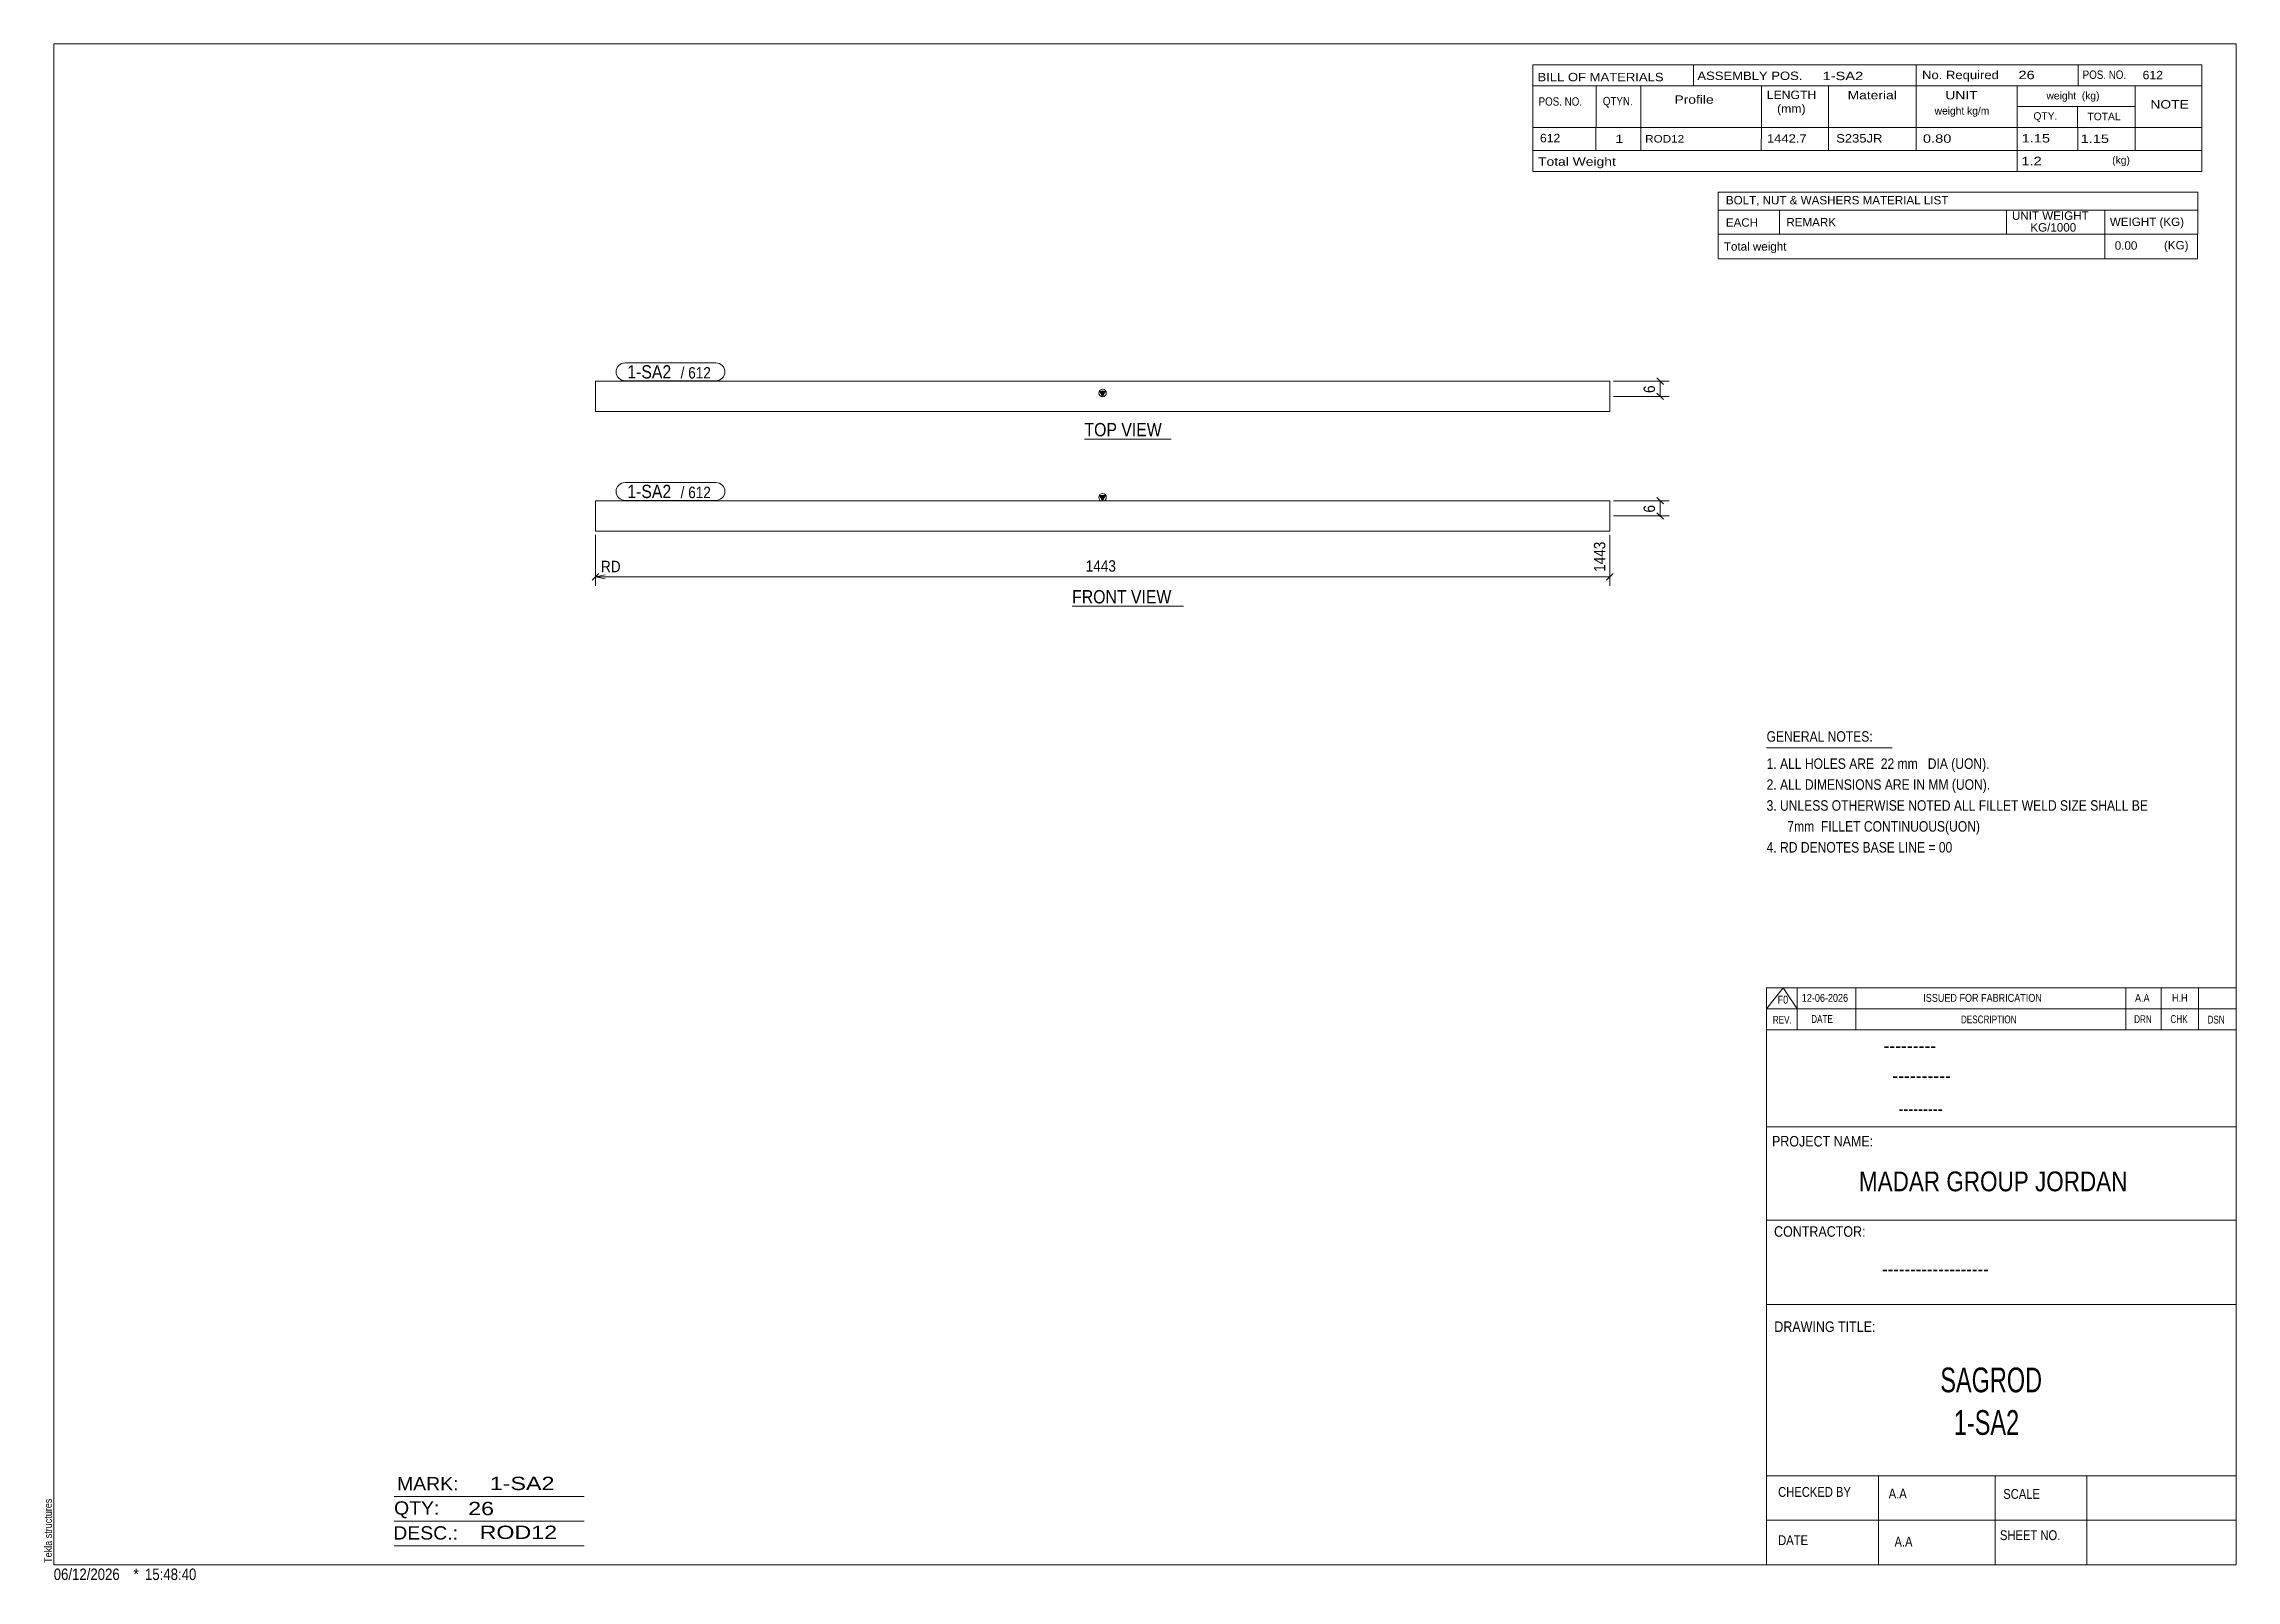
# Model space of a CAD drawing. Header units: millimetres. Extents: x 2 to 579, y 1 to 405.
import ezdxf

# ---------------------------------------------------------------- set-up
doc = ezdxf.new("R2010")
doc.units = ezdxf.units.MM
doc.linetypes.add('XKITLINE00', pattern=[0])
for name, color, linetype, lineweight in [('Dimensions', 7, 'Continuous', 0), ('DrawingSheet', 5, 'Continuous', 0), ('OtherObjectType', 7, 'Continuous', 0), ('Part', 2, 'Continuous', 0), ('PartMark', 7, 'Continuous', 0)]:
    doc.layers.add(name, color=color, linetype=linetype, lineweight=lineweight)
doc.styles.add('@ARIAL_UNICODE_MS_BOLD', font='ARIAL.TTF')
doc.styles.add('ARIAL', font='ARIAL.TTF')
doc.styles.add('ARIAL_NARROW', font='ARIALN.TTF')
doc.styles.add('COMIC_SANS_MS_BOLD', font='COMICBD.TTF')
doc.styles.add('SWIS721_EX_BT', font='ARIAL.TTF')
doc.styles.add('SWISSE', font='ARIAL.TTF')

# ---------------------------------------------------------------- blocks, each defined once
blk = doc.blocks.new('*A1')
at = {"layer": 'Part'}
blk.add_hatch(color=2, dxfattribs=at).paths.add_polyline_path([(280.04, 286.24), (281.64, 286.24), (280.84, 284.84)], flags=17)
at = {"layer": 'Part', "color": 2, "linetype": 'XKITLINE00', "lineweight": 0}
for p, q in [((147.5, 284.84), (280.83, 284.84)), ((147.5, 276.84), (147.5, 284.84)), ((280.84, 284.84), (280.04, 286.24)), ((280.04, 286.24), (281.64, 286.24)), ((281.64, 286.24), (280.84, 284.84)), ((280.93, 284.84), (414.27, 284.84)), ((414.27, 284.84), (414.27, 283.67)), ((414.27, 283.67), (414.27, 276.84)), ((280.83, 276.84), (147.5, 276.84)), ((414.27, 276.84), (280.93, 276.84))]:
    blk.add_line(p, q, dxfattribs=at)
blk.add_circle((280.84, 285.74), 1, dxfattribs=at)
blk = doc.blocks.new('*A2')
at = {"layer": 'Part'}
blk.add_hatch(color=2, dxfattribs=at).paths.add_polyline_path([(280.04, 313.69), (281.64, 313.69), (280.84, 312.29)], flags=17)
at = {"layer": 'Part', "color": 2, "linetype": 'XKITLINE00', "lineweight": 0}
for p, q in [((280.83, 316.29), (147.5, 316.29)), ((147.5, 316.29), (147.5, 308.29)), ((280.84, 312.29), (280.04, 313.69)), ((280.04, 313.69), (281.64, 313.69)), ((281.64, 313.69), (280.84, 312.29)), ((414.27, 316.29), (280.93, 316.29)), ((414.27, 308.29), (414.27, 316.29)), ((147.5, 308.29), (280.83, 308.29)), ((280.93, 308.29), (414.27, 308.29))]:
    blk.add_line(p, q, dxfattribs=at)
blk.add_circle((280.84, 313.19), 1, dxfattribs=at)
blk = doc.blocks.new('*A3')
at = {"layer": 'DrawingSheet', "color": 5, "linetype": 'XKITLINE00', "lineweight": 0}
for p, q in [((579, 405), (5, 405)), ((5, 405), (5, 5)), ((579, 5), (579, 405)), ((5, 5), (579, 5))]:
    blk.add_line(p, q, dxfattribs=at)
at = {"layer": 'DrawingSheet', "color": 5, "style": 'ARIAL', "width": 0.85}
blk.add_text('Tekla structures', height=2, rotation=90, dxfattribs=at).set_placement((4.5, 5.5))
blk = doc.blocks.new('*A4')
at = {"layer": 'OtherObjectType', "color": 7, "linetype": 'XKITLINE00', "lineweight": 0}
for p, q in [((442.76, 365.95), (442.75, 354.95)), ((442.76, 365.95), (568.88, 365.95)), ((568.88, 365.95), (568.88, 354.95)), ((442.75, 361.3), (568.88, 361.3)), ((458.87, 361.31), (458.87, 354.95)), ((518.57, 361.31), (518.57, 354.95)), ((544.47, 361.29), (544.47, 354.95)), ((442.77, 354.95), (568.88, 354.95)), ((442.78, 354.95), (442.78, 348.54)), ((442.85, 354.95), (568.87, 354.95)), ((544.5, 354.92), (544.5, 348.5)), ((568.87, 354.92), (568.87, 348.51)), ((442.77, 348.5), (568.87, 348.5))]:
    blk.add_line(p, q, dxfattribs=at)
at = {"layer": 'OtherObjectType', "color": 7, "style": 'ARIAL_NARROW', "width": 1.211571}
for s, p in [('BOLT, NUT & WASHERS MATERIAL LIST', (444.79, 362.79)), ('EACH', (444.78, 356.92)), ('REMARK', (460.7, 357.01)), ('UNIT WEIGHT', (520.03, 358.72)), (' KG/1000', (524.02, 355.63)), ('WEIGHT (KG)', (545.78, 357.1)), ('Total weight', (444.26, 350.62)), ('0.00', (547.07, 350.86)), ('(KG)', (560.02, 350.95))]:
    blk.add_text(s, height=2.2, dxfattribs=at).set_placement(p)
blk = doc.blocks.new('*A5')
at = {"layer": 'OtherObjectType', "color": 7, "linetype": 'XKITLINE00', "lineweight": 0}
blk.add_line((455.5, 219.82), (488.5, 219.82), dxfattribs=at)
at = {"layer": 'OtherObjectType', "color": 7, "style": 'ARIAL_NARROW', "width": 1.008832}
for s, p in [('GENERAL NOTES:', (455.5, 221.47)), ('1. ALL HOLES ARE  22 mm   DIA (UON).', (455.5, 214.32)), ('2. ALL DIMENSIONS ARE IN MM (UON).', (455.5, 208.82)), ('3. UNLESS OTHERWISE NOTED ALL FILLET WELD SIZE SHALL BE', (455.5, 203.32)), ('7mm  FILLET CONTINUOUS(UON)', (460.95, 197.82)), ('4. RD DENOTES BASE LINE = 00', (455.5, 192.32))]:
    blk.add_text(s, height=2.75, dxfattribs=at).set_placement(p)
blk = doc.blocks.new('*A6')
at = {"layer": 'OtherObjectType', "color": 7, "linetype": 'XKITLINE00', "lineweight": 0}
for p, q in [((455.5, 156.76), (579, 156.76)), ((455.5, 151.21), (459.82, 156.76)), ((455.5, 151.21), (455.5, 156.76)), ((459.82, 156.76), (463.53, 151.21)), ((463.53, 151.21), (463.53, 156.76)), ((478.97, 151.21), (478.97, 156.76)), ((549.98, 151.21), (549.98, 156.76)), ((559.24, 151.21), (559.24, 156.76)), ((569.12, 151.21), (569.12, 156.76)), ((579, 151.21), (579, 156.76)), ((455.5, 151.21), (579, 151.21)), ((455.5, 145.65), (455.5, 151.21)), ((459.21, 151.21), (579, 151.21)), ((463.53, 145.65), (463.53, 151.21)), ((478.97, 145.65), (478.97, 151.21)), ((549.98, 145.65), (549.98, 151.21)), ((559.24, 145.65), (559.24, 151.21)), ((569.12, 145.65), (569.12, 151.21)), ((579, 145.65), (579, 151.21))]:
    blk.add_line(p, q, dxfattribs=at)
at = {"layer": 'OtherObjectType', "color": 7, "style": 'ARIAL_NARROW'}
for s, height, width, p in [('F0', 2.058, 1.008832, (458.4, 152.59)), ('12-06-2026', 2.058, 1.008832, (464.76, 153.06)), ('ISSUED FOR FABRICATION', 2.0583, 1.008832, (496.71, 153.06)), ('A.A', 2.058, 1.008832, (552.4, 153.06)), ('H.H', 2.058, 1.008832, (562.13, 153.06)), ('REV.', 2.058, 0.907949, (457.13, 147.31)), ('DATE', 2.058, 0.907949, (467.23, 147.5)), ('DESCRIPTION', 2.0583, 0.907949, (506.61, 147.39)), ('DRN', 2.058, 0.907949, (552.17, 147.47)), ('CHK', 2.058, 0.907949, (561.72, 147.5)), ('DSN', 2.058, 0.907949, (571.47, 147.35))]:
    blk.add_text(s, height=height, dxfattribs=dict(at, width=width)).set_placement(p)
blk = doc.blocks.new('*A7')
at = {"layer": 'OtherObjectType', "color": 6, "linetype": 'XKITLINE00', "lineweight": 0}
for p, q in [((94.5, 23), (144.5, 23)), ((94.5, 16.5), (144.5, 16.5)), ((94.5, 10), (144.5, 10))]:
    blk.add_line(p, q, dxfattribs=at)
at = {"layer": 'OtherObjectType', "color": 6, "style": 'ARIAL_NARROW'}
for s, width, p in [('MARK:', 1.275, (95.27, 24.58)), ('1-SA2', 1.525501, (119.69, 24.65)), ('QTY:', 1.275, (94.5, 18.19)), ('26', 1.525501, (113.99, 18.05)), ('DESC.:', 1.275, (94.29, 11.63)), ('ROD12', 1.525501, (117, 11.79))]:
    blk.add_text(s, height=3.5, dxfattribs=dict(at, width=width)).set_placement(p)
blk = doc.blocks.new('*A8')
at = {"layer": 'OtherObjectType', "color": 2, "linetype": 'XKITLINE00', "lineweight": 0}
for p, q in [((455.5, 145.65), (579, 145.65)), ((455.5, 5), (455.5, 145.64)), ((578.98, 145.64), (579, 5)), ((579, 120.14), (455.5, 120.14)), ((455.5, 95.63), (579, 95.63)), ((579, 73.49), (455.5, 73.49)), ((579, 28.4), (455.5, 28.4)), ((484.94, 28.4), (484.94, 5)), ((515.62, 5), (515.62, 28.4)), ((539.75, 5), (539.75, 28.4)), ((579, 16.7), (455.5, 16.7)), ((579, 5), (455.5, 5))]:
    blk.add_line(p, q, dxfattribs=at)
at = {"layer": 'OtherObjectType', "color": 4, "style": '@ARIAL_UNICODE_MS_BOLD', "width": 0.85}
blk.add_text('---------', height=3.9, dxfattribs=at).set_placement((486.23, 139.59))
at = {"layer": 'OtherObjectType', "color": 7, "style": 'ARIAL', "width": 0.85}
for s, height, p in [('----------', 3.9, (488.56, 131.77)), ('---------', 3.25, (490.21, 123.31))]:
    blk.add_text(s, height=height, dxfattribs=at).set_placement(p)
at = {"layer": 'OtherObjectType', "color": 3, "width": 0.85}
for s, style, p in [('PROJECT NAME:', 'SWIS721_EX_BT', (456.92, 115.01)), ('CONTRACTOR:', 'SWISSE', (457.47, 91.27)), ('DRAWING TITLE:', 'SWIS721_EX_BT', (457.53, 66.24))]:
    blk.add_text(s, height=2.7618, dxfattribs=dict(at, style=style)).set_placement(p)
at = {"layer": 'OtherObjectType', "color": 7, "width": 0.85}
for s, height, p in [('MADAR GROUP JORDAN', 5.2, (479.79, 103.23)), ('CHECKED BY', 2.592, (458.53, 22.86)), ('A.A', 2.592, (487.61, 22.45)), ('SCALE', 2.592, (517.74, 22.33)), ('DATE', 2.592, (458.54, 10.16)), ('A.A', 2.592, (489.14, 9.76)), ('SHEET NO.', 2.592, (516.87, 11.49))]:
    blk.add_text(s, height=height, dxfattribs=at).set_placement(p)
at = {"layer": 'OtherObjectType', "color": 1}
for s, height, style, width, p in [('-------------------', 3.9, 'COMIC_SANS_MS_BOLD', 0.85, (485.87, 80.86)), ('SAGROD', 6.5, 'ARIAL', 0.68, (501.19, 50.37)), ('1-SA2', 6.5, 'ARIAL', 0.68, (504.76, 39.17))]:
    blk.add_text(s, height=height, dxfattribs=dict(at, style=style, width=width)).set_placement(p)
blk = doc.blocks.new('*A9')
at = {"layer": 'OtherObjectType', "color": 7, "linetype": 'XKITLINE00', "lineweight": 0}
for p, q in [((393.98, 399.5), (569.98, 399.5)), ((393.98, 399.5), (393.98, 388.5)), ((436.26, 399.42), (436.26, 393.87)), ((494.85, 394), (494.85, 399.5)), ((537.43, 393.96), (537.43, 399.42)), ((569.98, 394), (569.98, 399.5)), ((393.98, 394), (569.98, 394)), ((410.64, 394), (410.64, 383)), ((422.4, 393.98), (422.4, 383.03)), ((454.12, 393.99), (454.13, 383)), ((471.78, 393.98), (471.78, 383)), ((494.85, 393.98), (494.85, 383)), ((521.43, 394), (521.43, 383)), ((552.42, 394), (552.42, 383)), ((569.98, 394), (569.98, 388.5)), ((393.98, 388.5), (393.98, 383)), ((521.45, 388.52), (552.45, 388.52)), ((537.28, 388.52), (537.28, 383)), ((569.98, 388.5), (569.98, 383)), ((393.98, 383), (569.98, 383)), ((393.98, 383), (393.98, 376.95)), ((410.63, 383), (410.63, 376.95)), ((422.44, 382.99), (422.44, 376.95)), ((454.12, 383), (454.11, 376.95)), ((471.79, 383), (471.79, 376.95)), ((494.87, 383), (494.87, 376.95)), ((521.44, 383), (521.44, 376.95)), ((537.33, 382.95), (537.33, 376.95)), ((552.43, 383), (552.43, 376.95)), ((569.98, 383), (569.98, 376.95)), ((393.98, 376.95), (569.98, 376.95)), ((393.98, 376.95), (393.98, 371.45)), ((521.44, 376.95), (521.44, 371.45)), ((569.98, 376.95), (569.98, 371.45)), ((393.98, 371.45), (569.98, 371.45))]:
    blk.add_line(p, q, dxfattribs=at)
at = {"layer": 'OtherObjectType', "color": 7, "style": 'ARIAL_NARROW'}
for s, height, width, p in [('No. Required', 2.2, 1.36, (496.39, 395.72)), ('26', 2.2, 1.525501, (521.75, 395.72)), ('POS. NO.', 2.2, 1.02, (538.63, 395.79)), ('612', 2.2, 1.270501, (554.4, 395.69)), ('BILL OF MATERIALS', 2.2, 1.36, (395.25, 395.16)), ('ASSEMBLY POS.', 2.2, 1.36, (437.3, 395.5)), ('LENGTH', 2.2, 1.275, (455.54, 390.49)), ('1-SA2', 2.2, 1.525501, (470.23, 395.46)), ('Material', 2.2, 1.445, (476.81, 390.41)), ('UNIT', 2.2, 1.445, (502.52, 390.4)), ('weight  (kg)', 1.98, 1.19, (529.11, 390.39)), ('POS. NO.', 2.2, 1.02, (395.53, 388.74)), ('QTYN.', 2.2, 1.02, (412.42, 388.84)), ('Profile', 2.2, 1.445, (431.26, 389.25)), ('(mm)', 2.2, 1.275, (458.26, 386.86)), ('weight kg/m', 1.98, 1.19, (499.69, 386.4)), ('QTY.', 1.98, 1.19, (525.68, 385.03)), ('TOTAL', 1.98, 1.19, (539.9, 384.91)), ('NOTE', 2.2, 1.445, (556.44, 387.99)), ('612', 2.2, 1.270501, (395.89, 379.12)), ('1', 2.2, 1.525501, (415.71, 378.91)), ('ROD12', 1.98, 1.355501, (423.56, 379.04)), ('1442.7', 2.2, 1.355501, (455.59, 379.01)), ('S235JR', 2.2, 1.355501, (473.81, 379.05)), ('0.80', 2.2, 1.525501, (496.62, 378.99)), ('1.15', 2.2, 1.525501, (522.57, 379.07)), ('1.15', 2.2, 1.525501, (538.08, 378.94)), ('Total Weight', 2.2, 1.445, (395.4, 372.94)), ('1.2', 2.2, 1.525501, (522.52, 373.09)), ('(kg)', 1.98, 1.19, (546.4, 373.46))]:
    blk.add_text(s, height=height, dxfattribs=dict(at, width=width)).set_placement(p)
blk = doc.blocks.new('*A10')
at = {"layer": 'OtherObjectType', "color": 7, "style": 'ARIAL_NARROW', "width": 1.008832}
for s, p in [('06/12/2026', (4.99, 1)), ('*', (26, 1)), ('15:48:40', (29, 1))]:
    blk.add_text(s, height=3, dxfattribs=at).set_placement(p)
blk = doc.blocks.new('*A11')
at = {"layer": 'Dimensions', "color": 7, "linetype": 'XKITLINE00', "lineweight": 0}
for p, q in [((415.27, 284.84), (429.9, 284.84)), ((426.65, 285.69), (428.35, 283.99)), ((427.5, 280.84), (427.5, 284.84)), ((415.27, 280.84), (429.9, 280.84)), ((426.65, 281.69), (428.35, 279.99))]:
    blk.add_line(p, q, dxfattribs=at)
at = {"layer": 'Dimensions', "color": 3}
for p in [(427.5, 284.84), (427.5, 280.84)]:
    blk.add_point(p, dxfattribs=at)
at = {"layer": 'Dimensions', "color": 3, "style": 'ARIAL', "width": 0.85}
blk.add_text('6', height=3, rotation=90.00021, dxfattribs=at).set_placement((426.15, 281.73))
blk = doc.blocks.new('*A12')
at = {"layer": 'Dimensions', "color": 7, "linetype": 'XKITLINE00', "lineweight": 0}
for p, q in [((147.5, 275.84), (147.5, 262.44)), ((147.5, 275.84), (147.5, 262.44)), ((414.27, 275.84), (414.27, 262.44)), ((148.35, 265.69), (146.65, 263.99)), ((150, 265.34), (147.5, 264.84)), ((415.12, 265.69), (413.42, 263.99)), ((147.5, 264.84), (414.27, 264.84)), ((150, 264.34), (147.5, 264.84)), ((154.72, 264.84), (147.5, 264.84))]:
    blk.add_line(p, q, dxfattribs=at)
at = {"layer": 'Dimensions', "color": 3}
for p in [(147.5, 264.84), (414.27, 264.84)]:
    blk.add_point(p, dxfattribs=at)
at = {"layer": 'Dimensions', "color": 7}
blk.add_point((147.5, 264.84), dxfattribs=at)
at = {"layer": 'Dimensions', "color": 3, "style": 'ARIAL', "width": 0.85}
blk.add_text('1443', height=3, rotation=90.00021, dxfattribs=at).set_placement((413.07, 266.14))
for s, p in [('RD', (148.94, 266.04)), ('1443', (276.43, 266.19))]:
    blk.add_text(s, height=3, dxfattribs=at).set_placement(p)
blk = doc.blocks.new('*A13')
at = {"layer": 'PartMark', "color": 7, "linetype": 'XKITLINE00', "lineweight": 0}
for p, q in [((155.25, 289.64), (179.16, 289.64)), ((155.25, 284.94), (179.16, 284.94))]:
    blk.add_line(p, q, dxfattribs=at)
for centre, start, end in [((155.25, 287.29), 90, 270), ((179.16, 287.29), 270, 90)]:
    blk.add_arc(centre, 2.35, start, end, dxfattribs=at)
at = {"layer": 'PartMark', "color": 1, "style": 'ARIAL', "width": 0.85}
blk.add_text('1-SA2', height=3.5, dxfattribs=at).set_placement((155.85, 285.54))
at = {"layer": 'PartMark', "color": 3, "style": 'ARIAL', "width": 0.85}
for s, p in [('/', (169.87, 285.54)), ('612', (171.88, 285.54))]:
    blk.add_text(s, height=3, dxfattribs=at).set_placement(p)
blk = doc.blocks.new('*A14')
at = {"layer": 'OtherObjectType', "color": 7, "linetype": 'XKITLINE00', "lineweight": 0}
blk.add_line((272.85, 257.09), (302.15, 257.09), dxfattribs=at)
at = {"layer": 'OtherObjectType', "color": 7, "style": 'ARIAL', "width": 0.85}
blk.add_text('FRONT VIEW', height=3.5, dxfattribs=at).set_placement((272.85, 257.84))
blk = doc.blocks.new('*A15')
at = {"layer": 'Dimensions', "color": 7, "linetype": 'XKITLINE00', "lineweight": 0}
for p, q in [((426.65, 317.14), (428.35, 315.44)), ((415.27, 316.29), (429.9, 316.29)), ((415.27, 312.29), (429.9, 312.29)), ((426.65, 313.14), (428.35, 311.44)), ((427.5, 312.29), (427.5, 316.29))]:
    blk.add_line(p, q, dxfattribs=at)
at = {"layer": 'Dimensions', "color": 3}
for p in [(427.5, 316.29), (427.5, 312.29)]:
    blk.add_point(p, dxfattribs=at)
at = {"layer": 'Dimensions', "color": 3, "style": 'ARIAL', "width": 0.85}
blk.add_text('6', height=3, rotation=90.00021, dxfattribs=at).set_placement((426.15, 313.18))
blk = doc.blocks.new('*A16')
at = {"layer": 'PartMark', "color": 7, "linetype": 'XKITLINE00', "lineweight": 0}
for p, q in [((155.25, 321.09), (179.16, 321.09)), ((155.25, 316.39), (179.16, 316.39))]:
    blk.add_line(p, q, dxfattribs=at)
for centre, start, end in [((155.25, 318.74), 90, 270), ((179.16, 318.74), 270, 90)]:
    blk.add_arc(centre, 2.35, start, end, dxfattribs=at)
at = {"layer": 'PartMark', "color": 1, "style": 'ARIAL', "width": 0.85}
blk.add_text('1-SA2', height=3.5, dxfattribs=at).set_placement((155.85, 316.99))
at = {"layer": 'PartMark', "color": 3, "style": 'ARIAL', "width": 0.85}
for s, p in [('/', (169.87, 316.99)), ('612', (171.88, 316.99))]:
    blk.add_text(s, height=3, dxfattribs=at).set_placement(p)
blk = doc.blocks.new('*A17')
at = {"layer": 'OtherObjectType', "color": 7, "linetype": 'XKITLINE00', "lineweight": 0}
blk.add_line((276.09, 301.04), (298.91, 301.04), dxfattribs=at)
at = {"layer": 'OtherObjectType', "color": 7, "style": 'ARIAL', "width": 0.85}
blk.add_text('TOP VIEW', height=3.5, dxfattribs=at).set_placement((276.09, 301.79))

msp = doc.modelspace()

# ---------------------------------------------------------------- block references
at = {"lineweight": 0}
for name in ['*A3', '*A9', '*A4', '*A16', '*A15', '*A17', '*A13', '*A11', '*A12', '*A14', '*A5', '*A6', '*A8', '*A7', '*A10']:
    msp.add_blockref(name, (0, 0), dxfattribs=at)
at = {"layer": 'Part', "lineweight": 0}
for name in ['*A2', '*A1']:
    msp.add_blockref(name, (0, 0), dxfattribs=at)

doc.saveas('drawing.dxf')
